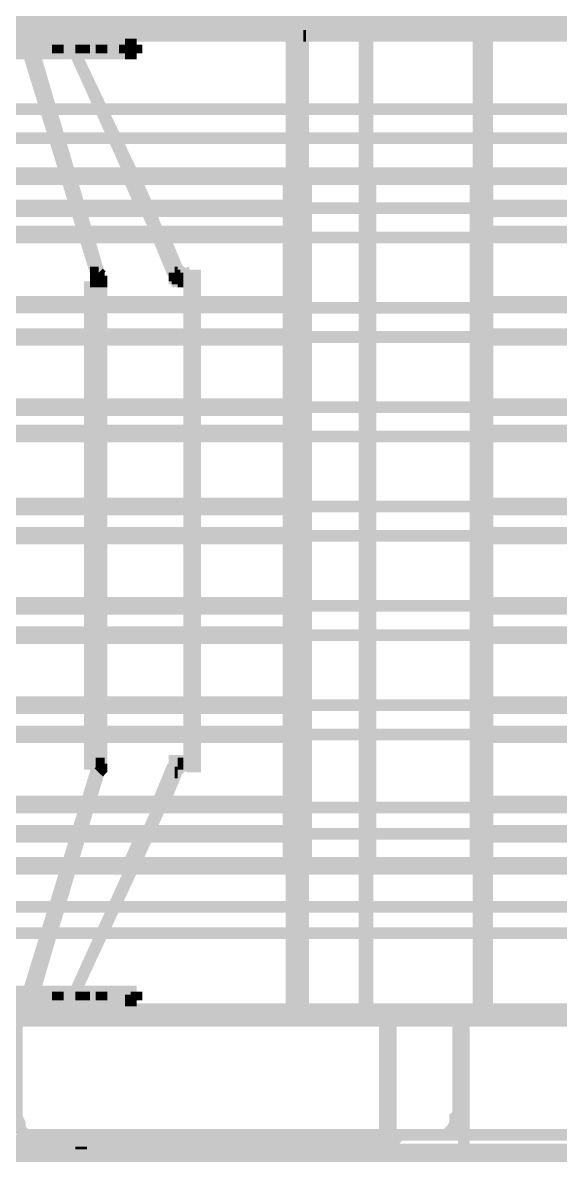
# Model space of a CAD drawing. Extents: x 0.1 to 11.6, y 0.3 to 16.2.
# Drawn here: x 5.893 to 6.2, y 13.052 to 13.698 of the extents above; entities that cross this region are included whole.
import ezdxf

# ---------------------------------------------------------------- set-up
doc = ezdxf.new("R2010")
doc.units = 0
doc.header["$MEASUREMENT"] = 0

msp = doc.modelspace()

# ---------------------------------------------------------------- linework, layer by layer
at = {"color": 0}
for points, const_width in [([(9.14501, 13.7783), (5.29167, 13.7783), (5.285, 13.7783), (5.285, 13.6983), (5.285, 13.13), (5.29167, 13.13), (5.29167, 13.0483), (9.14501, 13.0483)], 0.01), ([(6.09999, 13.69), (6.09999, 13.7717)], 0.00667), ([(6.10335, 13.7717), (6.10335, 13.69)], 0.00667), ([(6.10335, 13.69), (6.10335, 13.7717)], 0.00667), ([(6.09831, 13.6967), (6.09831, 13.7467), (6.09831, 13.75), (6.09831, 13.7533), (6.09668, 13.7567), (6.09668, 13.7584), (6.095, 13.76), (6.09332, 13.7617), (6.09169, 13.7633), (6.09, 13.7633)], 0.00667), ([(5.29167, 13.6983), (9.14501, 13.6983)], 0.01), ([(6.10167, 13.69), (6.09999, 13.6917), (6.09999, 13.6934), (6.09831, 13.695), (6.09831, 13.6967)], 0.00667), ([(5.29497, 13.6883), (5.29497, 13.69), (5.29335, 13.69), (5.29167, 13.69), (6.04665, 13.69)], 0.00667), ([(6.05333, 13.61), (6.05333, 13.69), (6.04665, 13.69), (6.04665, 13.61)], 0.00667), ([(6.05333, 13.69), (6.05501, 13.69)], 0.00667), ([(6.05501, 13.69), (9.50499, 13.69)], 0.00667), ([(6.08832, 13.69), (6.08832, 13.135)], 0.00667), ([(6.09, 13.69), (6.09, 13.61)], 0.00667), ([(6.15332, 13.69), (6.15332, 13.61)], 0.00667), ([(6.15831, 13.69), (6.15831, 13.61)], 0.00667), ([(5.88835, 13.685), (5.93001, 13.685), (5.95167, 13.685)], 0.00667), ([(5.91336, 13.68), (5.91336, 13.685)], 0.00667), ([(5.92665, 13.685), (5.92665, 13.68)], 0.00667), ([(5.92833, 13.685), (5.92833, 13.68)], 0.00667), ([(5.93001, 13.685), (5.93001, 13.68), (5.95167, 13.68)], 0.00667), ([(5.93832, 13.68), (5.93832, 13.685)], 0.00667), ([(5.95167, 13.68), (5.95167, 13.685)], 0.00667), ([(5.95167, 13.685), (5.95833, 13.685)], 0.00667), ([(5.95833, 13.685), (5.95833, 13.68)], 0.00667), ([(5.93001, 13.68), (5.88835, 13.68)], 0.00667), ([(5.89665, 13.68), (5.935, 13.555)], 0.00667), ([(5.90001, 13.68), (5.93668, 13.555)], 0.00667), ([(5.92333, 13.68), (5.95665, 13.61)], 0.00667), ([(5.92333, 13.68), (5.97999, 13.555)], 0.00667), ([(5.95833, 13.68), (5.95167, 13.68)], 0.00667), ([(6.50836, 13.6483), (5.39501, 13.6483)], 0.00667), ([(6.50836, 13.6483), (6.50836, 13.6317), (5.39501, 13.6317)], 0.00667), ([(5.29167, 13.61), (9.14501, 13.61)], 0.01), ([(5.95503, 13.61), (5.96332, 13.5917)], 0.01), ([(6.04665, 13.61), (6.04665, 13.2167)], 0.01), ([(6.05333, 13.61), (6.05333, 13.2167)], 0.01), ([(6.09, 13.61), (6.09, 13.2167)], 0.01), ([(6.15332, 13.61), (6.15332, 13.2167)], 0.01), ([(6.15668, 13.61), (6.15668, 13.2167)], 0.01), ([(6.04665, 13.5917), (5.39501, 13.5917), (5.38336, 13.5917), (5.37001, 13.5917), (5.35835, 13.5917), (5.34831, 13.5917), (5.33664, 13.5917), (5.32667, 13.5917), (5.31668, 13.5917), (5.30832, 13.5917), (5.30003, 13.5917), (5.29167, 13.5917)], 0.01), ([(6.36664, 13.5917), (6.15668, 13.5917)], 0.01), ([(5.965, 13.5917), (5.97168, 13.575)], 0.00667), ([(6.15831, 13.5917), (6.04665, 13.5917)], 0.00667), ([(6.04665, 13.5767), (5.39501, 13.5767), (5.38336, 13.5767), (5.37001, 13.5767), (5.35835, 13.5767), (5.34831, 13.5767), (5.33664, 13.5767), (5.32667, 13.5767), (5.31668, 13.5767), (5.30832, 13.5767), (5.30003, 13.5767), (5.29167, 13.5767)], 0.01), ([(5.97168, 13.5767), (5.97999, 13.5566), (5.98167, 13.555), (5.98167, 13.5533), (5.98335, 13.5533), (5.98335, 13.5517), (5.99001, 13.5517), (5.99001, 13.5367)], 0.01), ([(6.15831, 13.575), (6.04665, 13.575)], 0.00667), ([(6.36664, 13.5767), (6.15668, 13.5767)], 0.01), ([(5.935, 13.5533), (5.935, 13.555), (5.93668, 13.555)], 0.00667), ([(5.93832, 13.5533), (5.93668, 13.555)], 0.00667), ([(5.97999, 13.555), (5.98167, 13.555)], 0.00667), ([(5.98167, 13.5533), (5.97999, 13.5533), (5.97999, 13.555)], 0.00667), ([(5.93164, 13.55), (5.93164, 13.275), (5.935, 13.275)], 0.00667), ([(5.93164, 13.55), (5.935, 13.55)], 0.00667), ([(5.935, 13.5533), (5.935, 13.5517), (5.93832, 13.5517)], 0.00667), ([(5.935, 13.55), (5.93832, 13.55), (5.93832, 13.5517)], 0.00667), ([(5.935, 13.5517), (5.93832, 13.5517)], 0.00667), ([(5.935, 13.5517), (5.93832, 13.5517)], 0.00667), ([(5.935, 13.55), (5.935, 13.5517)], 0.00667), ([(5.935, 13.275), (5.935, 13.5517)], 0.00667), ([(5.935, 13.275), (5.935, 13.55)], 0.00667), ([(5.93832, 13.5517), (5.93832, 13.5533)], 0.00667), ([(5.93832, 13.5517), (5.94, 13.5517)], 0.00667), ([(5.93832, 13.5517), (5.94, 13.5517)], 0.00667), ([(5.93832, 13.275), (5.93832, 13.5517)], 0.00667), ([(5.98167, 13.5533), (5.98167, 13.5517), (5.98335, 13.5517)], 0.00667), ([(5.98167, 13.5517), (5.98335, 13.5517)], 0.00667), ([(5.98167, 13.5517), (5.98335, 13.5517)], 0.00667), ([(5.98167, 13.55), (5.98167, 13.5517)], 0.00667), ([(5.98503, 13.55), (5.98167, 13.55)], 0.00667), ([(5.98335, 13.5517), (5.98503, 13.5517)], 0.01), ([(5.98833, 13.275), (5.98833, 13.55)], 0.00667), ([(6.04665, 13.5367), (5.39501, 13.5367), (5.38336, 13.5367), (5.37001, 13.5367), (5.35835, 13.5367), (5.34831, 13.5367), (5.33664, 13.5367), (5.32667, 13.5367), (5.31668, 13.5367), (5.30832, 13.5367), (5.30003, 13.5367), (5.29167, 13.5367)], 0.01), ([(5.99164, 13.5183), (5.99164, 13.535)], 0.00667), ([(6.15831, 13.535), (6.04665, 13.535)], 0.00667), ([(6.36664, 13.5367), (6.15668, 13.5367)], 0.01), ([(6.04665, 13.5183), (5.39501, 13.5183), (5.38336, 13.5183), (5.37001, 13.5183), (5.35835, 13.5183), (5.34831, 13.5183), (5.33664, 13.5183), (5.32667, 13.5183), (5.31668, 13.5183), (5.30832, 13.5183), (5.30003, 13.5183), (5.29167, 13.5183)], 0.01), ([(5.99001, 13.4783), (5.99001, 13.5183)], 0.01), ([(6.15831, 13.5183), (6.04665, 13.5183)], 0.00667), ([(6.36664, 13.5183), (6.15668, 13.5183)], 0.01), ([(6.04665, 13.4783), (5.39501, 13.4783), (5.38336, 13.4783), (5.37001, 13.4783), (5.35835, 13.4783), (5.34831, 13.4783), (5.33664, 13.4783), (5.32667, 13.4783), (5.31668, 13.4783), (5.30832, 13.4783), (5.30003, 13.4783), (5.29167, 13.4783)], 0.01), ([(5.99164, 13.4616), (5.99164, 13.4783)], 0.00667), ([(6.15831, 13.4783), (6.04665, 13.4783)], 0.00667), ([(6.36664, 13.4783), (6.15668, 13.4783)], 0.01), ([(6.04665, 13.4633), (5.39501, 13.4633), (5.38336, 13.4633), (5.37001, 13.4633), (5.35835, 13.4633), (5.34831, 13.4633), (5.33664, 13.4633), (5.32667, 13.4633), (5.31668, 13.4633), (5.30832, 13.4633), (5.30003, 13.4633), (5.29167, 13.4633)], 0.01), ([(5.99001, 13.4217), (5.99001, 13.4633)], 0.01), ([(6.36664, 13.4633), (6.15668, 13.4633)], 0.01), ([(6.15831, 13.4616), (6.04665, 13.4616)], 0.00667), ([(6.04665, 13.4217), (5.39501, 13.4217), (5.38336, 13.4217), (5.37001, 13.4217), (5.35835, 13.4217), (5.34831, 13.4217), (5.33664, 13.4217), (5.32667, 13.4217), (5.31668, 13.4217), (5.30832, 13.4217), (5.30003, 13.4217), (5.29167, 13.4217)], 0.01), ([(5.99164, 13.405), (5.99164, 13.4217)], 0.00667), ([(6.15831, 13.4217), (6.04665, 13.4217)], 0.00667), ([(6.36664, 13.4217), (6.15668, 13.4217)], 0.01), ([(6.04665, 13.405), (5.39501, 13.405), (5.38336, 13.405), (5.37001, 13.405), (5.35835, 13.405), (5.34831, 13.405), (5.33664, 13.405), (5.32667, 13.405), (5.31668, 13.405), (5.30832, 13.405), (5.30003, 13.405), (5.29167, 13.405)], 0.01), ([(5.99001, 13.365), (5.99001, 13.405)], 0.01), ([(6.36664, 13.405), (6.15668, 13.405)], 0.01), ([(6.15831, 13.405), (6.04665, 13.405)], 0.00667), ([(6.04665, 13.365), (5.39501, 13.365), (5.38336, 13.365), (5.37001, 13.365), (5.35835, 13.365), (5.34831, 13.365), (5.33664, 13.365), (5.32667, 13.365), (5.31668, 13.365), (5.30832, 13.365), (5.30003, 13.365), (5.29167, 13.365)], 0.01), ([(5.99164, 13.3483), (5.99164, 13.365)], 0.00667), ([(6.15831, 13.365), (6.04665, 13.365)], 0.00667), ([(6.36664, 13.365), (6.15668, 13.365)], 0.01), ([(6.04665, 13.3483), (5.39501, 13.3483), (5.38336, 13.3483), (5.37001, 13.3483), (5.35835, 13.3483), (5.34831, 13.3483), (5.33664, 13.3483), (5.32667, 13.3483), (5.31668, 13.3483), (5.30832, 13.3483), (5.30003, 13.3483), (5.29167, 13.3483)], 0.01), ([(5.99001, 13.3083), (5.99001, 13.3483)], 0.01), ([(6.15831, 13.3483), (6.04665, 13.3483)], 0.00667), ([(6.36664, 13.3483), (6.15668, 13.3483)], 0.01), ([(6.04665, 13.3083), (5.39501, 13.3083), (5.38336, 13.3083), (5.37001, 13.3083), (5.35835, 13.3083), (5.34831, 13.3083), (5.33664, 13.3083), (5.32667, 13.3083), (5.31668, 13.3083), (5.30832, 13.3083), (5.30003, 13.3083), (5.29167, 13.3083)], 0.01), ([(6.36664, 13.3083), (6.15668, 13.3083)], 0.01), ([(5.99164, 13.2917), (5.99164, 13.3083)], 0.00667), ([(6.15831, 13.3083), (6.04665, 13.3083)], 0.00667), ([(6.04665, 13.2917), (5.39501, 13.2917), (5.38336, 13.2917), (5.37001, 13.2917), (5.35835, 13.2917), (5.34831, 13.2917), (5.33664, 13.2917), (5.32667, 13.2917), (5.31668, 13.2917), (5.30832, 13.2917), (5.30003, 13.2917), (5.29167, 13.2917)], 0.01), ([(5.99001, 13.2917), (5.99001, 13.275), (5.98335, 13.275), (5.98167, 13.275), (5.98167, 13.2733), (5.97999, 13.2717), (5.97168, 13.2517)], 0.01), ([(6.15831, 13.2917), (6.04665, 13.2917)], 0.00667), ([(6.36664, 13.2917), (6.15668, 13.2917)], 0.01), ([(5.98335, 13.275), (5.98503, 13.275)], 0.01), ([(5.98335, 13.275), (5.98503, 13.275)], 0.01), ([(5.98335, 13.275), (5.98503, 13.275)], 0.01), ([(5.935, 13.275), (5.935, 13.2733), (5.935, 13.2717), (5.935, 13.27), (5.89665, 13.145)], 0.00667), ([(5.935, 13.27), (5.93668, 13.27), (5.90001, 13.145)], 0.00667), ([(5.98167, 13.275), (5.98167, 13.2733), (5.97999, 13.2717), (5.97999, 13.27), (5.92333, 13.145)], 0.00667), ([(5.935, 13.275), (5.93832, 13.275)], 0.00667), ([(5.935, 13.275), (5.93832, 13.275)], 0.00667), ([(5.93832, 13.275), (5.935, 13.275)], 0.00667), ([(5.93832, 13.275), (5.935, 13.275)], 0.00667), ([(5.93832, 13.275), (5.935, 13.275)], 0.00667), ([(5.93668, 13.27), (5.93832, 13.2717), (5.93832, 13.2733), (5.93832, 13.275)], 0.00667), ([(5.93832, 13.275), (5.94, 13.275)], 0.00667), ([(5.93832, 13.275), (5.94, 13.275)], 0.00667), ([(5.93832, 13.275), (5.94, 13.275)], 0.00667), ([(5.93832, 13.275), (5.94, 13.275)], 0.00667), ([(5.97999, 13.27), (5.98167, 13.27)], 0.00667), ([(5.98167, 13.275), (5.98335, 13.275)], 0.00667), ([(5.98167, 13.275), (5.98335, 13.275)], 0.00667), ([(5.98167, 13.275), (5.98335, 13.275)], 0.00667), ([(5.98167, 13.275), (5.98335, 13.275)], 0.00667), ([(5.98503, 13.275), (5.98167, 13.275)], 0.00667), ([(6.04665, 13.2517), (5.39501, 13.2517), (5.38336, 13.2517), (5.37001, 13.2517), (5.35835, 13.2517), (5.34831, 13.2517), (5.33664, 13.2517), (5.32667, 13.2517), (5.31668, 13.2517), (5.30832, 13.2517), (5.30003, 13.2517), (5.29167, 13.2517)], 0.01), ([(6.36664, 13.2517), (6.15668, 13.2517)], 0.01), ([(5.97168, 13.25), (5.965, 13.235)], 0.00667), ([(6.15831, 13.25), (6.04665, 13.25)], 0.00667), ([(6.04665, 13.235), (5.39501, 13.235), (5.38336, 13.235), (5.37001, 13.235), (5.35835, 13.235), (5.34831, 13.235), (5.33664, 13.235), (5.32667, 13.235), (5.31668, 13.235), (5.30832, 13.235), (5.30003, 13.235), (5.29167, 13.235)], 0.01), ([(5.96332, 13.235), (5.95503, 13.2167)], 0.01), ([(6.15831, 13.235), (6.04665, 13.235)], 0.00667), ([(6.36664, 13.235), (6.15668, 13.235)], 0.01), ([(5.29167, 13.2167), (9.14501, 13.2167)], 0.01), ([(5.95665, 13.2167), (5.92333, 13.145)], 0.00667), ([(6.04665, 13.2167), (6.04665, 13.135)], 0.00667), ([(6.05333, 13.2167), (6.05333, 13.135)], 0.00667), ([(6.09, 13.2167), (6.09, 13.135)], 0.00667), ([(6.15332, 13.2167), (6.15332, 13.135)], 0.00667), ([(6.15831, 13.2167), (6.15831, 13.135)], 0.00667), ([(6.50836, 13.1934), (5.39501, 13.1934)], 0.00667), ([(5.39501, 13.1783), (6.50836, 13.1783), (6.50836, 13.1934)], 0.00667), ([(5.88835, 13.14), (5.93001, 13.14), (5.93001, 13.145)], 0.00667), ([(5.93001, 13.145), (5.88835, 13.145)], 0.00667), ([(5.91336, 13.14), (5.91336, 13.145)], 0.00667), ([(5.92665, 13.145), (5.92665, 13.14)], 0.00667), ([(5.92833, 13.145), (5.92833, 13.14)], 0.00667), ([(5.93001, 13.14), (5.95167, 13.14), (5.95167, 13.145)], 0.00667), ([(5.95833, 13.145), (5.95167, 13.145), (5.93001, 13.145)], 0.00667), ([(5.93832, 13.14), (5.93832, 13.145)], 0.00667), ([(5.95833, 13.145), (5.95833, 13.14)], 0.00667), ([(5.29497, 13.1367), (5.29335, 13.1367), (5.29335, 13.135), (5.29167, 13.135), (6.04665, 13.135)], 0.00667), ([(5.95833, 13.14), (5.95167, 13.14)], 0.00667), ([(6.04665, 13.135), (6.05333, 13.135), (6.05501, 13.135)], 0.00667), ([(6.05501, 13.135), (9.50499, 13.135)], 0.00667), ([(6.09999, 13.135), (6.09999, 13.055)], 0.00667), ([(6.10335, 13.135), (6.10335, 13.055)], 0.00667), ([(6.14165, 13.0783), (6.14165, 13.1283), (6.14165, 13.13), (6.14165, 13.1317), (6.14165, 13.1334), (6.14165, 13.135), (6.14333, 13.135), (6.14501, 13.135)], 0.00667), ([(6.14501, 13.055), (6.14501, 13.135)], 0.00667), ([(5.29167, 13.1283), (5.29167, 13.13), (9.14501, 13.13)], 0.01), ([(5.88997, 13.1283), (5.88997, 13.0783), (5.88997, 13.075), (5.88997, 13.0733), (5.89165, 13.07), (5.89165, 13.0667), (5.89333, 13.065), (5.89501, 13.0633), (5.89665, 13.0633), (5.89833, 13.0633)], 0.00667), ([(6.13336, 13.0633), (6.13499, 13.0633), (6.13667, 13.0633), (6.13667, 13.065), (6.13835, 13.0667), (6.13997, 13.07), (6.13997, 13.0733), (6.14165, 13.075), (6.14165, 13.0783)], 0.00667), ([(5.89833, 13.0633), (9.69499, 13.0633)], 0.00667), ([(5.92333, 13.0633), (5.92333, 13.0617), (5.92503, 13.0617), (5.92503, 13.06), (5.92665, 13.0583), (5.92665, 13.0566)], 0.00667), ([(6.10499, 13.055), (6.10499, 13.0566), (6.10499, 13.0583), (6.10499, 13.06), (6.10667, 13.0617), (6.10835, 13.0633)], 0.00667), ([(5.88336, 13.06), (6.06168, 13.06), (6.06168, 13.055)], 0.00667), ([(6.09999, 13.055), (6.09999, 13.06), (6.06168, 13.06)], 0.00667), ([(9.14833, 13.055), (5.51335, 13.055), (5.50999, 13.055), (5.29167, 13.055), (5.29335, 13.055), (5.29497, 13.055)], 0.00667), ([(5.92665, 13.055), (5.92665, 13.0566)], 0.00667)]:
    msp.add_lwpolyline(points, dxfattribs=dict(at, const_width=const_width))

doc.saveas('drawing.dxf')
